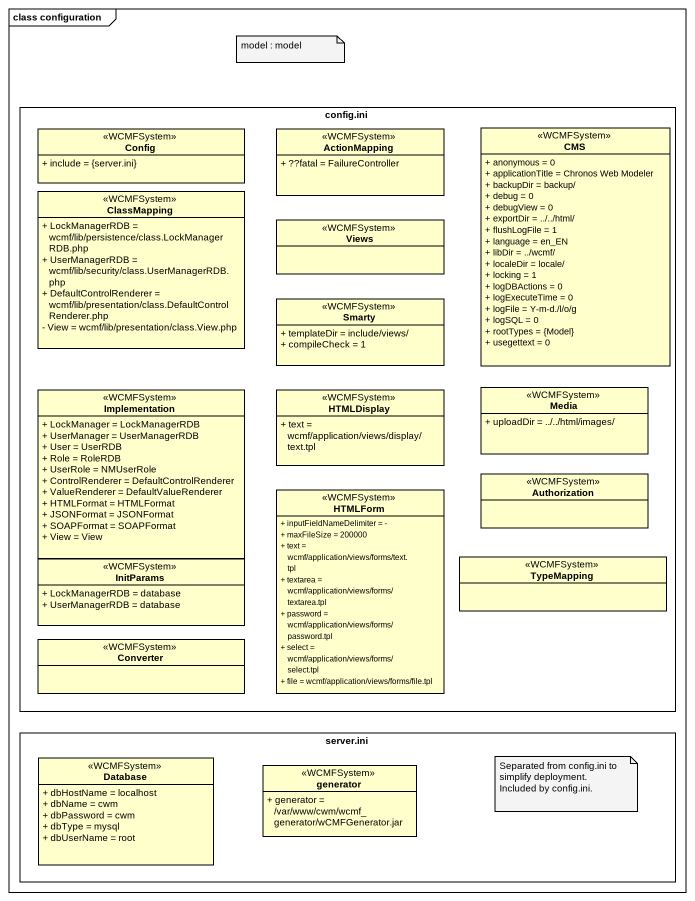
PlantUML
@startuml
mainframe class configuration
hide circle
hide empty members
skinparam classAttributeIconSize 0
rectangle "config.ini" as config_ini {
  class Config <<WCMFSystem>> {
    + include = {server.ini}
  }
  class ActionMapping <<WCMFSystem>> {
    + ??fatal = FailureController
  }
  class CMS <<WCMFSystem>> {
    + anonymous = 0
    + applicationTitle = Chronos Web Modeler
    + backupDir = backup/
    + debug = 0
    + debugView = 0
    + exportDir = ../../html/
    + flushLogFile = 1
    + language = en_EN
    + libDir = ../wcmf/
    + localeDir = locale/
    + locking = 1
    + logDBActions = 0
    + logExecuteTime = 0
    + logFile = Y-m-d./l/o/g
    + logSQL = 0
    + rootTypes = {Model}
    + usegettext = 0
  }
  class ClassMapping <<WCMFSystem>> {
    + LockManagerRDB = wcmf/lib/persistence/class.LockManagerRDB.php
    + UserManagerRDB = wcmf/lib/security/class.UserManagerRDB.php
    + DefaultControlRenderer = wcmf/lib/presentation/class.DefaultControlRenderer.php
    - View = wcmf/lib/presentation/class.View.php
  }
  class Views <<WCMFSystem>>
  class Smarty <<WCMFSystem>> {
    + templateDir = include/views/
    + compileCheck = 1
  }
  class Implementation <<WCMFSystem>> {
    + LockManager = LockManagerRDB
    + UserManager = UserManagerRDB
    + User = UserRDB
    + Role = RoleRDB
    + UserRole = NMUserRole
    + ControlRenderer = DefaultControlRenderer
    + ValueRenderer = DefaultValueRenderer
    + HTMLFormat = HTMLFormat
    + JSONFormat = JSONFormat
    + SOAPFormat = SOAPFormat
    + View = View
  }
  class HTMLDisplay <<WCMFSystem>> {
    + text = wcmf/application/views/display/text.tpl
  }
  class Media <<WCMFSystem>> {
    + uploadDir = ../../html/images/
  }
  class Authorization <<WCMFSystem>>
  class HTMLForm <<WCMFSystem>> {
    + inputFieldNameDelimiter = -
    + maxFileSize = 200000
    + text = wcmf/application/views/forms/text.tpl
    + textarea = wcmf/application/views/forms/textarea.tpl
    + password = wcmf/application/views/forms/password.tpl
    + select = wcmf/application/views/forms/select.tpl
    + file = wcmf/application/views/forms/file.tpl
  }
  class InitParams <<WCMFSystem>> {
    + LockManagerRDB = database
    + UserManagerRDB = database
  }
  class TypeMapping <<WCMFSystem>>
  class Converter <<WCMFSystem>>
}
rectangle "server.ini" as server_ini {
  class "Database" as Database_ <<WCMFSystem>> {
    + dbHostName = localhost
    + dbName = cwm
    + dbPassword = cwm
    + dbType = mysql
    + dbUserName = root
  }
  class generator <<WCMFSystem>> {
    + generator = /var/www/cwm/wcmf_generator/wCMFGenerator.jar
  }
}
note as N1
  model : model
end note
note as N2
  Separated from config.ini to simplify deployment.
  Included by config.ini.
end note
@enduml
